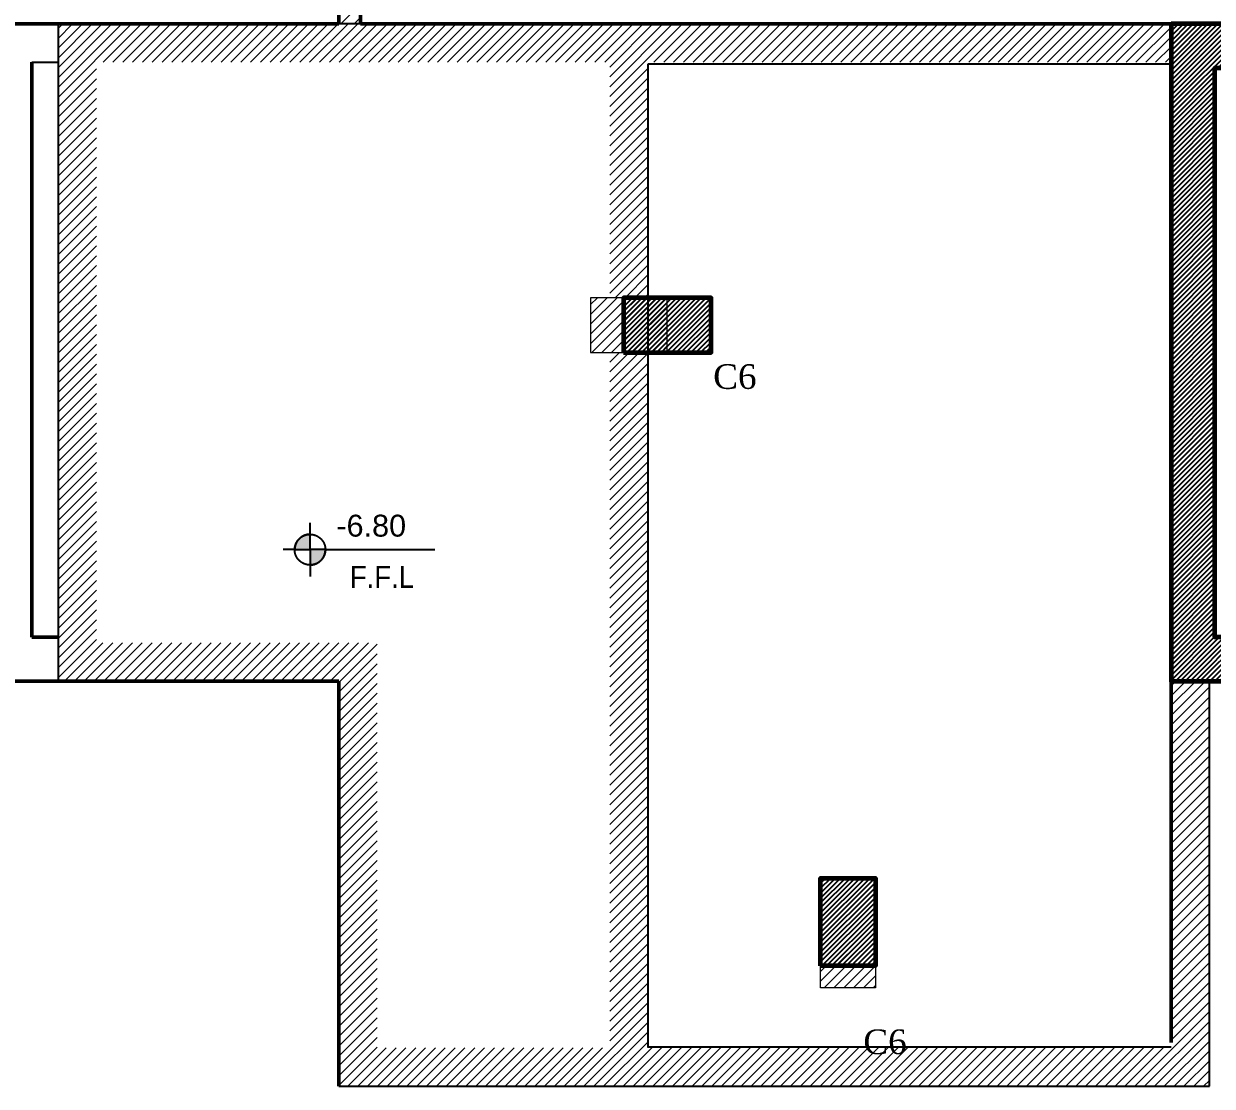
# Model space of a CAD drawing. Header units: millimetres. Extents: x -967280 to 3852, y 2833 to 1955156.
# Drawn here: x -940521 to -929671, y 433916 to 443618 of the extents above; entities that cross this region are included whole.
import ezdxf
from ezdxf.enums import TextEntityAlignment as Align

# ---------------------------------------------------------------- set-up
doc = ezdxf.new("R2010")
doc.units = ezdxf.units.MM
doc.header["$LTSCALE"] = 1000
doc.linetypes.add('HRZN_Line-Ptrn-Sold', pattern=[9144001.0, 9144000.0, -1])
for name, color, linetype, lineweight in [('A-COLS', 8, 'HRZN_Line-Ptrn-Sold', 18), ('A-DIM', 7, 'Continuous', 13), ('A-SYMB-LEVEL', 7, 'Continuous', 13), ('A-TONE', 40, 'HRZN_Line-Ptrn-Sold', 35), ('A-WALL', 8, 'HRZN_Line-Ptrn-Sold', 50), ('S - column', 6, 'Continuous', 60)]:
    doc.layers.add(name, color=color, linetype=linetype, lineweight=lineweight)
for name, color, linetype in [('ARCH', 8, 'Continuous'), ('S - col hach', 1, 'Continuous'), ('S -Beams', 2, 'Continuous')]:
    doc.layers.add(name, color=color, linetype=linetype)
doc.styles.add('Arial_1', font='arial.ttf', dxfattribs={"width": 0.9, "height": 200})
doc.styles.add('Arial_2', font='arial.ttf', dxfattribs={"height": 200})
doc.styles.add('ASD', font='times.ttf')
pattern_1 = [(225, (-217548.73, -1233776.03), (44.9012806, -44.9012806), [])]
pattern_2 = [(45, (-223648.726, -1233952.032), (-22.4506403, 22.4506403), [])]

# ---------------------------------------------------------------- blocks, each defined once
blk = doc.blocks.new('A$Ca5ad4f3b')
at = {"layer": 'S - col hach'}
h = blk.add_hatch(dxfattribs=at)
h.set_pattern_fill('ANSI31', color=256, scale=10)
h.set_pattern_definition(pattern_2)
h.paths.add_polyline_path([(30700, -10300), (30700, -16300), (33300, -16300), (33300, -15900), (31100, -15900), (31100, -10700), (33300, -10700), (33300, -10300)])
h = blk.add_hatch(dxfattribs=at)
h.set_pattern_fill('ANSI31', color=256, scale=10)
h.set_pattern_definition([(45, (-243848.72, -1240352.032), (-22.4506403, 22.4506403), [])])
h.paths.add_polyline_path([(26500, -13300), (26500, -12800), (25700, -12800), (25700, -13300), (25607, -13300)])
h = blk.add_hatch(dxfattribs=at)
h.set_pattern_fill('ANSI31', color=256, scale=10)
h.set_pattern_definition(pattern_2)
h.paths.add_polyline_path([(28000, -18900), (28000, -18100), (27500, -18100), (27500, -18900)])
at = {"layer": 'S - column'}
blk.add_lwpolyline([(30700, -10300), (30700, -16300), (33300, -16300), (33300, -15900), (31100, -15900), (31100, -10700), (33300, -10700), (33300, -10300), (30700, -10300)], dxfattribs=at)
for points in [[(25700, -13300), (26500, -13300), (26500, -12800), (25700, -12800)], [(27500, -18900), (27500, -18100), (28000, -18100), (28000, -18900)]]:
    blk.add_lwpolyline(points, close=True, dxfattribs=at)
at = {"ltscale": 6, "style": 'ASD'}
for p in [(26717, -13520), (28088, -19594)]:
    blk.add_text('C6', height=225, dxfattribs=at).set_placement(p, align=Align.MIDDLE_CENTER)
blk = doc.blocks.new('A$Ce698b90d')
at = {"layer": 'A-COLS'}
h = blk.add_hatch(dxfattribs=at)
h.set_pattern_fill('ANSI31', color=4, scale=20, angle=180)
h.set_pattern_definition([(225, (102647.92, -251429.743), (44.90128, -44.90128), [])])
h.paths.add_polyline_path([(36800, -19500), (26637.9, -19500), (26637.9, -25500), (29200, -25500), (29200, -29200), (37150, -29200), (37150, -25500), (36800, -25500), (36800, -28850), (32025, -28850), (32025, -22500), (31675, -22500), (31675, -28850), (29550, -28850), (29550, -25150), (26987.9, -25150), (26987.9, -19850), (31675, -19850), (31675, -22000), (32025, -22000), (32025, -19850), (36800, -19850)])
h = blk.add_hatch(dxfattribs=at)
h.set_pattern_fill('ANSI31', color=4, scale=20, angle=180)
h.set_pattern_definition(pattern_1)
h.paths.add_polyline_path([(36800, -19500), (36800, -25500), (39400, -25500), (39400, -25100), (37200, -25100), (37200, -19900), (39400, -19900), (39400, -19500)])
h = blk.add_hatch(dxfattribs=at)
h.set_pattern_fill('ANSI31', color=4, scale=20, angle=180)
h.set_pattern_definition([(225, (-432787.01, -1320668.71), (44.9012806, -44.9012806), [])])
h.paths.add_polyline_path([(32200, -22500), (32200, -22000), (31500, -22000), (31500, -22500), (31707.4, -22500)])
h = blk.add_hatch(dxfattribs=at)
h.set_pattern_fill('ANSI31', color=4, scale=20, angle=180)
h.set_pattern_definition(pattern_1)
h.paths.add_polyline_path([(34100, -28300), (34100, -27300), (33600, -27300), (33600, -28300)])
at = {"layer": 'A-SYMB-LEVEL'}
h = blk.add_hatch(color=4, dxfattribs=at)
edge = h.paths.add_edge_path()
edge.add_line((28938.6, -24300.4), (28798.6, -24300.4))
edge.add_arc((28938.6, -24300.4), 140, 90, 180, ccw=False)
edge.add_line((28938.6, -24160.4), (28938.6, -24300.4))
h = blk.add_hatch(color=4, dxfattribs=at)
edge = h.paths.add_edge_path()
edge.add_line((28938.6, -24300.4), (29078.6, -24300.4))
edge.add_arc((28938.6, -24300.4), 140, 270, 360, ccw=False)
edge.add_line((28938.6, -24440.4), (28938.6, -24300.4))
at = {"layer": 'A-TONE', "linetype": 'Continuous', "lineweight": 13}
h = blk.add_hatch(dxfattribs=at)
h.set_pattern_fill('FP_2', color=4, style=0, pattern_type=2)
h.set_pattern_definition([(45, (6650, -35800), (-251.447, 251.447), []), (45, (6650, -35419), (-251.447, 251.447), [])])
h.paths.add_polyline_path([(29200, -19500), (29400, -19500), (29400, -18600), (29200, -18600), (29200, -18933.5)])
h.paths.add_polyline_path([(29200, -16900), (29400, -16900), (29400, -15700), (29200, -15700)])
at = {"color": 4}
blk.add_line((26400, -19850), (26637.9, -19850), dxfattribs=at)
blk.add_lwpolyline([(26637.9, -19900), (26637.9, -25100)], dxfattribs=at)
at = {"layer": 'A-COLS', "color": 4}
blk.add_lwpolyline([(36800, -19500), (36800, -25500), (39400, -25500), (39400, -25100), (37200, -25100), (37200, -19900), (39400, -19900), (39400, -19500), (36800, -19500)], dxfattribs=at)
for points in [[(31500, -22500), (32200, -22500), (32200, -22000), (31500, -22000)], [(33600, -28300), (33600, -27300), (34100, -27300), (34100, -28300)]]:
    blk.add_lwpolyline(points, close=True, dxfattribs=at)
at = {"layer": 'A-SYMB-LEVEL', "color": 4, "linetype": 'HRZN_Line-Ptrn-Sold', "lineweight": 25}
for p, q in [((28938.6, -24160.4), (28938.6, -24056.2)), ((28938.6, -24300.4), (28938.6, -24160.4)), ((28798.6, -24300.4), (28694.4, -24300.4)), ((28798.6, -24300.4), (28938.6, -24300.4)), ((28938.6, -24300.4), (28938.6, -24440.4)), ((29078.6, -24300.4), (28938.6, -24300.4)), ((29078.6, -24300.4), (30078.6, -24300.4)), ((28938.6, -24440.4), (28938.6, -24544.1))]:
    blk.add_line(p, q, dxfattribs=at)
blk.add_circle((28938.6, -24300.4), 140, dxfattribs=at)
for start, end in [(90, 180), (270, 0)]:
    blk.add_arc((28938.6, -24300.4), 140, start, end, dxfattribs=at)
at = {"layer": 'A-WALL', "color": 4}
for p, q in [((29200, -18600), (29200, -19500)), ((29400, -19500), (29400, -18600)), ((29200, -19500), (26200, -19500)), ((40900, -19500), (29400, -19500)), ((26400, -25100), (26400, -19850)), ((36800, -19900), (36800, -28800)), ((26637.9, -25100), (26400, -25100)), ((24679, -25500), (29200, -25500)), ((29200, -25500), (29200, -29200))]:
    blk.add_line(p, q, dxfattribs=at)
at = {"layer": 'A-WALL', "color": 4, "linetype": 'Continuous', "lineweight": 13}
blk.add_line((29200, -19500), (29400, -19500), dxfattribs=at)
at = {"layer": 'S -Beams', "color": 4}
for p, q in [((36800, -19500), (26637.9, -19500)), ((26637.9, -19500), (26637.9, -25500)), ((32025, -28842.7), (32025, -19865.7)), ((32025, -19865.7), (36800, -19865.7)), ((26637.9, -25500), (29200, -25500)), ((29200, -25500), (29200, -29200)), ((37150, -29200), (37150, -25500)), ((36800, -28842.7), (32020, -28842.7)), ((29200, -29200), (37150, -29200))]:
    blk.add_line(p, q, dxfattribs=at)
at = {"layer": 'S -Beams', "color": 4, "const_width": 0.02}
blk.add_lwpolyline([(31675, -19850), (31675, -28850), (29550, -28850), (29550, -25150), (26987.9, -25150), (26987.9, -19850)], close=True, dxfattribs=at)
at = {"layer": 'A-SYMB-LEVEL', "color": 4, "insert": (29301.4, -24449.3), "char_height": 200, "width": 721.519, "attachment_point": 1, "style": 'Arial_1'}
blk.add_mtext('F.F.L', dxfattribs=at)
at = {"layer": 'A-SYMB-LEVEL', "color": 4, "insert": (29178.8, -23981.4), "char_height": 200, "width": 947.577, "attachment_point": 1, "line_spacing_factor": 0.941778, "style": 'Arial_2', "bg_fill": 3, "box_fill_scale": 1.25, "bg_fill_color": 256, "bg_fill_true_color": 13158600, "bg_fill_transparency": 0}
blk.add_mtext('-6.80', dxfattribs=at)
at = {"layer": 'A-DIM', "color": 4}
blk.add_blockref('A$Ca5ad4f3b', (6100, -9200), dxfattribs=at)

msp = doc.modelspace()

# ---------------------------------------------------------------- block references
at = {"layer": 'ARCH', "lineweight": 106, "ltscale": 30}
msp.add_blockref('A$Ce698b90d', (-966846.1, 463116.2), dxfattribs=at)

doc.saveas('drawing.dxf')
